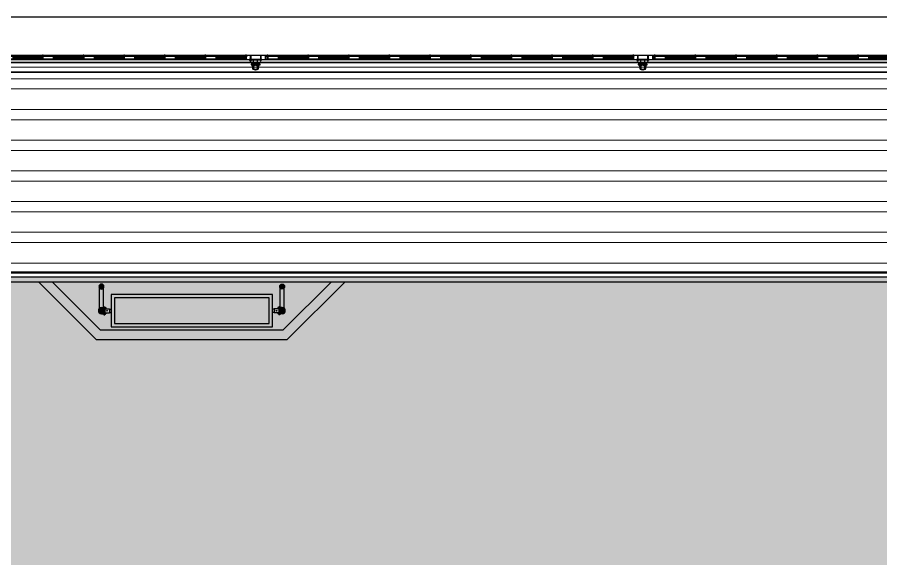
# Model space of a CAD drawing. Header units: millimetres. Extents: x -61993 to 642891, y -429158 to 50967.
# Drawn here: x 351420 to 364798, y -155703 to -147309 of the extents above; entities that cross this region are included whole.
import ezdxf

# ---------------------------------------------------------------- set-up
doc = ezdxf.new("R2010")
doc.units = ezdxf.units.MM
doc.linetypes.add('ACAD_ISO03W100', pattern=[30, 12, -18])
doc.linetypes.add('CENTER', pattern=[50.8, 31.75, -6.35, 6.35, -6.35])
for name, color, linetype, lineweight in [('0.00', 252, 'Continuous', 0), ('AS', 10, 'Continuous', 0), ('HATCH', 251, 'Continuous', 0)]:
    doc.layers.add(name, color=color, linetype=linetype, lineweight=lineweight)
for name, color, linetype in [('headlock', 30, 'Continuous'), ('KERB', 130, 'Continuous'), ('Pipa Galv', 1, 'Continuous'), ('Railing', 7, 'Continuous')]:
    doc.layers.add(name, color=color, linetype=linetype)

# ---------------------------------------------------------------- blocks, each defined once
blk = doc.blocks.new('Headlock Post')
at = {"color": 42}
for p, q in [((-83, 185), (-83, 121)), ((-75, 185), (-75, 121)), ((75, 185), (75, 121)), ((83, 185), (83, 121)), ((-87, 105), (-87, 113)), ((-87, 105), (-71, 105)), ((-84, 105), (-84, 113)), ((-83, 97), (-83, 105)), ((-75, 97), (-83, 97)), ((-75, 105), (-75, 97)), ((-74, 105), (-74, 113)), ((-71, 105), (-71, 113)), ((-50, 54), (-50, 46)), ((-50, 54), (-34, 54)), ((-47, 54), (-47, 46)), ((-46, 62), (-46, 54)), ((-38, 62), (-46, 62)), ((-38, 54), (-38, 62)), ((-37, 54), (-37, 46)), ((-34, 54), (-34, 46)), ((34, 54), (34, 46)), ((50, 54), (34, 54)), ((37, 54), (37, 46)), ((38, 54), (38, 62)), ((38, 62), (46, 62)), ((46, 62), (46, 54)), ((47, 54), (47, 46)), ((50, 54), (50, 46)), ((71, 105), (71, 113)), ((87, 105), (71, 105)), ((74, 105), (74, 113)), ((75, 105), (75, 97)), ((75, 97), (83, 97)), ((83, 97), (83, 105)), ((84, 105), (84, 113)), ((87, 105), (87, 113))]:
    blk.add_line(p, q, dxfattribs=at)
at = {"color": 42, "linetype": 'ACAD_ISO03W100', "ltscale": 0.01}
for p, q in [((-83, 113), (-83, 121)), ((-75, 113), (-75, 121)), ((75, 113), (75, 121)), ((83, 113), (83, 121))]:
    blk.add_line(p, q, dxfattribs=at)
at = {"color": 6}
for points in [[(-99, 113), (-99, 121), (99, 121), (99, 113)], [(-70, 38), (-70, 46), (70, 46), (70, 38)]]:
    blk.add_lwpolyline(points, close=True, dxfattribs=at)
at = {"color": 42}
for points in [[(-46, 38), (-46, 0, 0.999992), (46, 0), (46, 38)], [(-38, 38), (-38, 0, 1), (38, 0), (38, 38)]]:
    blk.add_lwpolyline(points, format="xyb", dxfattribs=at)
for centre in [(-79, 185), (79, 185)]:
    blk.add_arc(centre, 4, 0, 180, dxfattribs=at)
at = {"layer": 'Pipa Galv'}
for p, q in [((-30, 75), (-30, 113)), ((-30, 46), (-30, 113)), ((30, 75), (30, 113)), ((30, 46), (30, 113))]:
    blk.add_line(p, q, dxfattribs=at)
for radius in [38.1, 32]:
    blk.add_circle((0, 0), radius, dxfattribs=at)
blk = doc.blocks.new('headlockpart')
at = {"layer": 'headlock'}
for p, q in [((30, 68), (0, 68)), ((0, 63), (0, 68)), ((1303, 63), (0, 63)), ((0, 10), (0, 15)), ((1303, 15), (0, 15)), ((30, 10), (0, 10)), ((7, 70), (6, 69)), ((8, 8), (6, 9)), ((8, 70), (7, 70)), ((23, 68), (7, 68)), ((7, 15), (7, 63)), ((23, 63), (7, 63)), ((23, 15), (7, 15)), ((7, 10), (23, 10)), ((8, 76), (8, 76)), ((8, 70), (8, 76)), ((8, 76), (8, 76)), ((21, 76), (8, 76)), ((15, 70), (8, 70)), ((8, 8), (8, 2)), ((8, 2), (8, 2)), ((9, 2), (8, 2)), ((9, 2), (21, 2)), ((15, 70), (15, 76)), ((21, 70), (15, 70)), ((15, 8), (15, 2)), ((21, 76), (21, 76)), ((21, 2), (21, 2)), ((21, 70), (21, 76)), ((21, 76), (21, 76)), ((23, 70), (21, 70)), ((21, 8), (24, 9)), ((21, 8), (21, 2)), ((21, 2), (21, 2)), ((23, 70), (24, 69)), ((23, 15), (23, 63)), ((30, 63), (30, 68)), ((30, 10), (30, 15)), ((43, 15), (43, 63)), ((43, 47), (477, 47)), ((477, 31), (43, 31)), ((84, 31), (405, 31)), ((637, 63), (489, 63)), ((489, 16), (637, 16)), ((533, 15), (518, 15)), ((533, 15), (518, 15)), ((660, 68), (630, 68)), ((630, 63), (630, 68)), ((630, 10), (630, 15)), ((660, 10), (630, 10)), ((1160, 15), (635, 15)), ((637, 70), (636, 69)), ((653, 68), (636, 68)), ((636, 10), (653, 10)), ((638, 8), (636, 9)), ((638, 70), (637, 70)), ((637, 15), (637, 63)), ((653, 63), (637, 63)), ((653, 15), (637, 15)), ((638, 76), (638, 76)), ((638, 70), (638, 76)), ((638, 76), (638, 76)), ((651, 76), (638, 76)), ((645, 70), (638, 70)), ((638, 8), (638, 2)), ((638, 2), (638, 2)), ((639, 2), (638, 2)), ((639, 2), (651, 2)), ((645, 70), (645, 76)), ((651, 70), (645, 70)), ((645, 8), (645, 2)), ((651, 70), (651, 76)), ((651, 76), (651, 76)), ((651, 76), (651, 76)), ((652, 70), (651, 70)), ((651, 8), (653, 9)), ((651, 8), (651, 2)), ((651, 2), (651, 2)), ((651, 2), (651, 2)), ((652, 70), (653, 69)), ((653, 15), (653, 63)), ((660, 63), (660, 68)), ((660, 10), (660, 15)), ((673, 15), (673, 63)), ((673, 47), (1106, 47)), ((673, 31), (1106, 31)), ((1266, 63), (1118, 63)), ((1118, 16), (1266, 16)), ((1162, 15), (1147, 15)), ((1162, 15), (1147, 15)), ((1289, 68), (1259, 68)), ((1259, 63), (1259, 68)), ((1259, 10), (1259, 15)), ((1289, 10), (1259, 10)), ((1267, 70), (1266, 69)), ((1283, 68), (1266, 68)), ((1266, 15), (1266, 63)), ((1282, 63), (1266, 63)), ((1282, 15), (1266, 15)), ((1266, 10), (1283, 10)), ((1268, 8), (1266, 9)), ((1268, 70), (1267, 70)), ((1268, 76), (1268, 76)), ((1268, 70), (1268, 76)), ((1268, 76), (1268, 76)), ((1281, 76), (1268, 76)), ((1274, 70), (1268, 70)), ((1268, 8), (1268, 2)), ((1268, 2), (1268, 2)), ((1269, 2), (1268, 2)), ((1269, 2), (1280, 2)), ((1274, 70), (1274, 76)), ((1281, 70), (1274, 70)), ((1274, 8), (1274, 2)), ((1280, 2), (1281, 2)), ((1281, 70), (1281, 76)), ((1281, 76), (1281, 76)), ((1281, 76), (1281, 76)), ((1282, 70), (1281, 70)), ((1281, 8), (1283, 9)), ((1281, 8), (1281, 2)), ((1281, 2), (1281, 2)), ((1282, 70), (1283, 69)), ((1282, 15), (1282, 63)), ((1289, 63), (1289, 68)), ((1289, 10), (1289, 15)), ((1303, 15), (1303, 63))]:
    blk.add_line(p, q, dxfattribs=at)
at = {"layer": 'headlock', "linetype": 'CENTER', "ltscale": 0.01}
for p, q in [((15, 0), (15, 81)), ((645, 0), (645, 81)), ((1274, 0), (1274, 81))]:
    blk.add_line(p, q, dxfattribs=at)
at = {"layer": 'headlock', "ltscale": 0.001}
for p, q in [((477, 28), (477, 51)), ((1106, 28), (1106, 51))]:
    blk.add_line(p, q, dxfattribs=at)
at = {"layer": 'headlock'}
for centre, radius, start, end in [((7, 69), 0.6, 115, 270), ((7, 9), 0.6, 90, 245), ((23, 69), 0.6, 270, 65), ((23, 9), 0.6, 295, 90), ((489, 51), 12, 90, 180), ((489, 28), 12, 180, 270), ((636, 69), 0.6, 115, 270), ((636, 9), 0.6, 90, 245), ((653, 69), 0.6, 270, 65), ((653, 9), 0.6, 295, 90), ((1118, 51), 12, 90, 180), ((1118, 28), 12, 180, 270), ((1266, 9), 0.6, 90, 245), ((1266, 69), 0.6, 115, 270), ((1283, 69), 0.6, 270, 65), ((1283, 9), 0.6, 295, 90)]:
    blk.add_arc(centre, radius, start, end, dxfattribs=at)
for points, weights in [([(8, 76), (12, 77), (15, 76)], [1, 1.15470053838, 1]), ([(8, 8), (12, 7), (15, 8)], [1.08180853477, 1.24916489753, 1.08180853477]), ([(8, 2), (12, 2), (15, 2)], [1, 1.15470053838, 1]), ([(15, 76), (18, 77), (21, 76)], [1, 1.15470053838, 1]), ([(15, 8), (18, 7), (21, 8)], [1.08180853477, 1.24916489753, 1.08180853477]), ([(15, 2), (18, 2), (21, 2)], [1, 1.15470053838, 1]), ([(638, 76), (641, 77), (645, 76)], [1, 1.15470053838, 1]), ([(638, 8), (641, 7), (645, 8)], [1.08180853477, 1.24916489753, 1.08180853477]), ([(638, 2), (641, 2), (645, 2)], [1, 1.15470053838, 1]), ([(645, 76), (648, 77), (651, 76)], [1, 1.15470053838, 1]), ([(645, 8), (648, 7), (651, 8)], [1.08180853477, 1.24916489753, 1.08180853477]), ([(645, 2), (648, 2), (651, 2)], [1, 1.15470053838, 1]), ([(1268, 76), (1271, 77), (1274, 76)], [1, 1.15470053838, 1]), ([(1268, 8), (1271, 7), (1274, 8)], [1.08180853477, 1.24916489753, 1.08180853477]), ([(1268, 2), (1271, 2), (1274, 2)], [1, 1.15470053838, 1]), ([(1274, 76), (1278, 77), (1281, 76)], [1, 1.15470053838, 1]), ([(1274, 8), (1278, 7), (1281, 8)], [1.08180853477, 1.24916489753, 1.08180853477]), ([(1274, 2), (1278, 2), (1281, 2)], [1, 1.15470053838, 1])]:
    blk.add_rational_spline(points, weights, degree=2, dxfattribs=at)
blk = doc.blocks.new('*U204')
at = {"layer": '0.00'}
blk.add_blockref('headlockpart', (-689, -40), dxfattribs=at)
blk = doc.blocks.new('*U205')
at = {"color": 0, "linetype": 'ByBlock', "lineweight": -2, "transparency": 16777216}
for p in [(0, 0), (1259, 0), (2519, 0), (3778, 0)]:
    blk.add_blockref('*U204', p, dxfattribs=at)
blk = doc.blocks.new('Headlock+POST')
at = {"layer": 'Pipa Galv'}
for points in [[(-83, 180), (6083, 180)], [(6083, 121), (-83, 121)]]:
    blk.add_lwpolyline(points, dxfattribs=at)
for name, p in [('Headlock Post', (0, 0)), ('*U205', (821, 151)), ('Headlock Post', (6000, 0))]:
    blk.add_blockref(name, p)
at = {"layer": '0.00'}
blk.add_blockref('headlockpart', (4540, 111), dxfattribs=at)
blk = doc.blocks.new('*U87')
blk.add_blockref('Headlock+POST', (-3000, -73))
blk = doc.blocks.new('*U88')
at = {"color": 0, "linetype": 'ByBlock', "lineweight": -2, "transparency": 16777216}
for p in [(108000, 0), (114000, 0), (120000, 0)]:
    blk.add_blockref('*U87', p, dxfattribs=at)
blk = doc.blocks.new('*U37')
h = blk.add_hatch(color=30)
h.dxf.hatch_style = 1
h.paths.add_polyline_path([(-3.8, 37.5, 1), (3.8, 37.5, 1)])
h = blk.add_hatch(color=30)
h.dxf.hatch_style = 1
h.paths.add_polyline_path([(3.8, 0, 1), (-3.8, 0, 1)])
at = {"layer": 'Railing', "color": 32, "true_color": 0xcd6928}
for p, q in [((-3, 2.3), (-3, 35.2)), ((3, 2.3), (3, 35.2))]:
    blk.add_line(p, q, dxfattribs=at)
for centre in [(0, 37.5), (0, 0)]:
    blk.add_circle(centre, 3.8, dxfattribs=at)
blk = doc.blocks.new('*U36')
blk.add_hatch(color=151).paths.add_polyline_path([(20, 260), (-20, 260), (-20, 20), (20, 20)])
for p, q in [((-6.31, 276.19), (-6.31, 274.99)), ((6.31, 276.19), (-6.31, 276.19)), ((6.31, 274.99), (-6.31, 274.99)), ((-5.31, 274.99), (-5.31, 274.29)), ((-4.91, 274.19), (-5.21, 274.19)), ((-5.01, 274.99), (-5.01, 274.29)), ((-3.51, 274.19), (-4.91, 274.19)), ((-4.81, 280), (-4.81, 276.19)), ((-4.81, 274.99), (-4.81, 273.19)), ((-3.81, 273.19), (-4.81, 273.19)), ((-3.81, 280), (-3.81, 276.19)), ((-3.81, 274.99), (-3.81, 273.19)), ((-3.61, 274.99), (-3.61, 274.29)), ((-3.41, 274.19), (-3.51, 274.19)), ((-3.31, 274.99), (-3.31, 274.29)), ((3.31, 274.99), (3.31, 274.29)), ((3.71, 274.19), (3.41, 274.19)), ((3.61, 274.99), (3.61, 274.29)), ((5.11, 274.19), (3.71, 274.19)), ((3.81, 280), (3.81, 276.19)), ((3.81, 274.99), (3.81, 273.19)), ((4.81, 273.19), (3.81, 273.19)), ((4.81, 280), (4.81, 276.19)), ((4.81, 274.99), (4.81, 273.19)), ((5.01, 274.99), (5.01, 274.29)), ((5.21, 274.19), (5.11, 274.19)), ((5.31, 274.99), (5.31, 274.29)), ((6.31, 276.19), (6.31, 274.99)), ((-25, 265), (-25, 15)), ((25, 265), (-25, 265)), ((-20, 260), (-20, 20)), ((20, 260), (-20, 260)), ((20, 20), (20, 260)), ((25, 15), (25, 265)), ((-25, 15), (25, 15)), ((-20, 20), (20, 20)), ((-6.31, 3.81), (-6.31, 5.01)), ((6.31, 5.01), (-6.31, 5.01)), ((6.31, 3.81), (-6.31, 3.81)), ((-5.31, 5.01), (-5.31, 5.71)), ((-4.91, 5.81), (-5.21, 5.81)), ((-5.01, 5.01), (-5.01, 5.71)), ((-3.51, 5.81), (-4.91, 5.81)), ((-3.81, 6.81), (-4.81, 6.81)), ((-4.81, 5.01), (-4.81, 6.81)), ((-4.81, 0), (-4.81, 3.81)), ((-3.81, 5.01), (-3.81, 6.81)), ((-3.81, 0), (-3.81, 3.81)), ((-3.61, 5.01), (-3.61, 5.71)), ((-3.41, 5.81), (-3.51, 5.81)), ((-3.31, 5.01), (-3.31, 5.71)), ((3.31, 5.01), (3.31, 5.71)), ((3.71, 5.81), (3.41, 5.81)), ((3.61, 5.01), (3.61, 5.71)), ((5.11, 5.81), (3.71, 5.81)), ((3.81, 5.01), (3.81, 6.81)), ((4.81, 6.81), (3.81, 6.81)), ((3.81, 0), (3.81, 3.81)), ((4.81, 5.01), (4.81, 6.81)), ((4.81, 0), (4.81, 3.81)), ((5.01, 5.01), (5.01, 5.71)), ((5.21, 5.81), (5.11, 5.81)), ((5.31, 5.01), (5.31, 5.71)), ((6.31, 3.81), (6.31, 5.01))]:
    blk.add_line(p, q)
at = {"color": 4}
for p, q in [((-3.175, 274.99), (-3.175, 267.49)), ((3.175, 274.99), (3.175, 267.49)), ((3.175, 267.49), (-3.175, 267.49)), ((-3.175, 5.01), (-3.175, 12.51)), ((3.175, 12.51), (-3.175, 12.51)), ((3.175, 5.01), (3.175, 12.51))]:
    blk.add_line(p, q, dxfattribs=at)
at = {"color": 5}
for p, q in [((-2.54, 267.49), (-2.54, 265)), ((2.54, 267.49), (2.54, 265)), ((-2.54, 12.51), (-2.54, 15)), ((2.54, 12.51), (2.54, 15))]:
    blk.add_line(p, q, dxfattribs=at)
for centre in [(0, 271.24), (0, 8.76)]:
    blk.add_circle(centre, 0.5)
for centre, radius, start, end in [((0, 280), 4.81, 0, 180), ((0, 280), 3.81, 0, 180), ((-5.21, 274.29), 0.1, 180, 270), ((-5.11, 274.29), 0.1, 270, 0), ((-4.91, 274.29), 0.1, 180, 270), ((-3.71, 274.29), 0.1, 270, 0), ((-3.51, 274.29), 0.1, 180, 270), ((-3.41, 274.29), 0.1, 270, 0), ((3.41, 274.29), 0.1, 180, 270), ((3.51, 274.29), 0.1, 270, 0), ((3.71, 274.29), 0.1, 180, 270), ((4.91, 274.29), 0.1, 270, 0), ((5.11, 274.29), 0.1, 180, 270), ((5.21, 274.29), 0.1, 270, 0), ((-5.21, 5.71), 0.1, 90, 180), ((-5.11, 5.71), 0.1, 0, 90), ((-4.91, 5.71), 0.1, 90, 180), ((0, 0), 4.81, 180, 0), ((0, 0), 3.81, 180, 0), ((-3.71, 5.71), 0.1, 0, 90), ((-3.51, 5.71), 0.1, 90, 180), ((-3.41, 5.71), 0.1, 0, 90), ((3.41, 5.71), 0.1, 90, 180), ((3.51, 5.71), 0.1, 0, 90), ((3.71, 5.71), 0.1, 90, 180), ((4.91, 5.71), 0.1, 0, 90), ((5.11, 5.71), 0.1, 90, 180), ((5.21, 5.71), 0.1, 0, 90)]:
    blk.add_arc(centre, radius, start, end)
blk = doc.blocks.new('Water Trough Plan')
at = {"layer": 'KERB'}
for p, q in [((-900, 1475), (0, 2375)), ((-750, 1413), (0, 2163)), ((-750, -1413), (0, -2163)), ((-900, -1475), (0, -2375))]:
    blk.add_line(p, q, dxfattribs=at)
for points in [[(-900, -1475), (-900, 1475)], [(-750, -1413), (-750, 1413)]]:
    blk.add_lwpolyline(points, dxfattribs=at)
at = {"xscale": 10, "yscale": 10, "zscale": 10}
blk.add_blockref('*U36', (-450, -1400), dxfattribs=at)
at = {"layer": 'Railing', "yscale": 9.999999999999995, "zscale": 9.999999999999995}
for p, xscale, rotation in [((-450, 1400), -9.999999999999993, 269.9999993283941), ((-450, -1400), 9.999999999999995, 270)]:
    blk.add_blockref('*U37', p, dxfattribs=dict(at, xscale=xscale, rotation=rotation))
blk = doc.blocks.new('*U81')
blk.add_blockref('Water Trough Plan', (450, 0))
blk = doc.blocks.new('*U82')
at = {"color": 0, "linetype": 'ByBlock', "lineweight": -2, "transparency": 16777216}
blk.add_blockref('*U81', (0, 80000), dxfattribs=at)

msp = doc.modelspace()

# ---------------------------------------------------------------- hatches: boundary and pattern name
at = {"layer": 'HATCH', "true_color": 0x7aafdf}
h = msp.add_hatch(dxfattribs=at)
h.set_pattern_fill('ANSI32', color=143, scale=50, angle=135)
h.set_pattern_definition([(180, (401538.95, -440838.3), (0, -476.25), []), (180, (401380.2, -440679.57), (0, -476.25), [])])
edge = h.paths.add_edge_path()
edge.add_line((475261.067, -148159.001), (475261.067, -151334.001))
edge.add_line((475261.067, -151334.001), (354961.067, -151334.001))
edge.add_line((342961.067, -151334.001), (342961.067, -148159.001))
edge.add_line((342961.067, -148159.001), (475261.067, -148159.001))
at = {"layer": 'HATCH', "true_color": 0xa953a0}
h = msp.add_hatch(dxfattribs=at)
h.set_pattern_fill('AR-SAND', color=215, scale=15)
h.set_pattern_definition([(37.5, (-740415.3, 251987.9), (-24.00047, 734.11986), [0, -579.12, 0, -647.7, 0, -619.125]), (7.5, (-740415.3, 251987.9), (674.2849, 1075.23765), [0, -312.42, 0, -521.97, 0, -200.025]), (327.5, (-740883.95, 251987.9), (1186.48856, 2.15578), [0, -190.5, 0, -685.8, 0, -895.35]), (317.5, (-740884, 251987.9), (1145.3347, 334.394), [0, -95.25, 0, -449.58, 0, -514.35])])
h.paths.add_polyline_path([(475011.067, -161584.001), (343211.067, -161584.001), (343211.067, -151334.001), (475011.067, -151334.001)])

# ---------------------------------------------------------------- linework, layer by layer
at = {"color": 9, "true_color": 0xafd9aa}
msp.add_lwpolyline([(475261.067, -147309.001), (342961.067, -147309.001)], dxfattribs=at)
for points in [[(475261.067, -148009.001), (342961.067, -148009.001), (342961.067, -148159.001), (475261.067, -148159.001)], [(475011.067, -151259.001), (343011.067, -151259.001), (343011.067, -151409.001), (475011.067, -151409.001)], [(475011.067, -161584.001), (343211.067, -161584.001), (343211.067, -151334.001), (475011.067, -151334.001)]]:
    msp.add_lwpolyline(points, close=True)
msp.add_lwpolyline([(475111.067, -148009.001), (343111.067, -148009.001)])
at = {"layer": 'AS'}
msp.add_line((475111.067, -148084.001), (343111.067, -148084.001), dxfattribs=at)
msp.add_lwpolyline([(475111.067, -161684.001), (343111.067, -161684.001), (343111.067, -148009.001), (475111.067, -148009.001)], close=True, dxfattribs=at)
at = {"layer": 'KERB', "color": 1}
msp.add_lwpolyline([(475111.067, -148159.001), (343111.067, -148159.001), (343111.067, -148009.001), (475111.067, -148009.001)], close=True, dxfattribs=at)

# ---------------------------------------------------------------- block references
at = {"xscale": -1}
msp.add_blockref('*U88', (472111.067, -148011.186), dxfattribs=at)
at = {"rotation": 90.00000000000001}
msp.add_blockref('*U82', (434123.765, -151859.001), dxfattribs=at)

doc.saveas('drawing.dxf')
